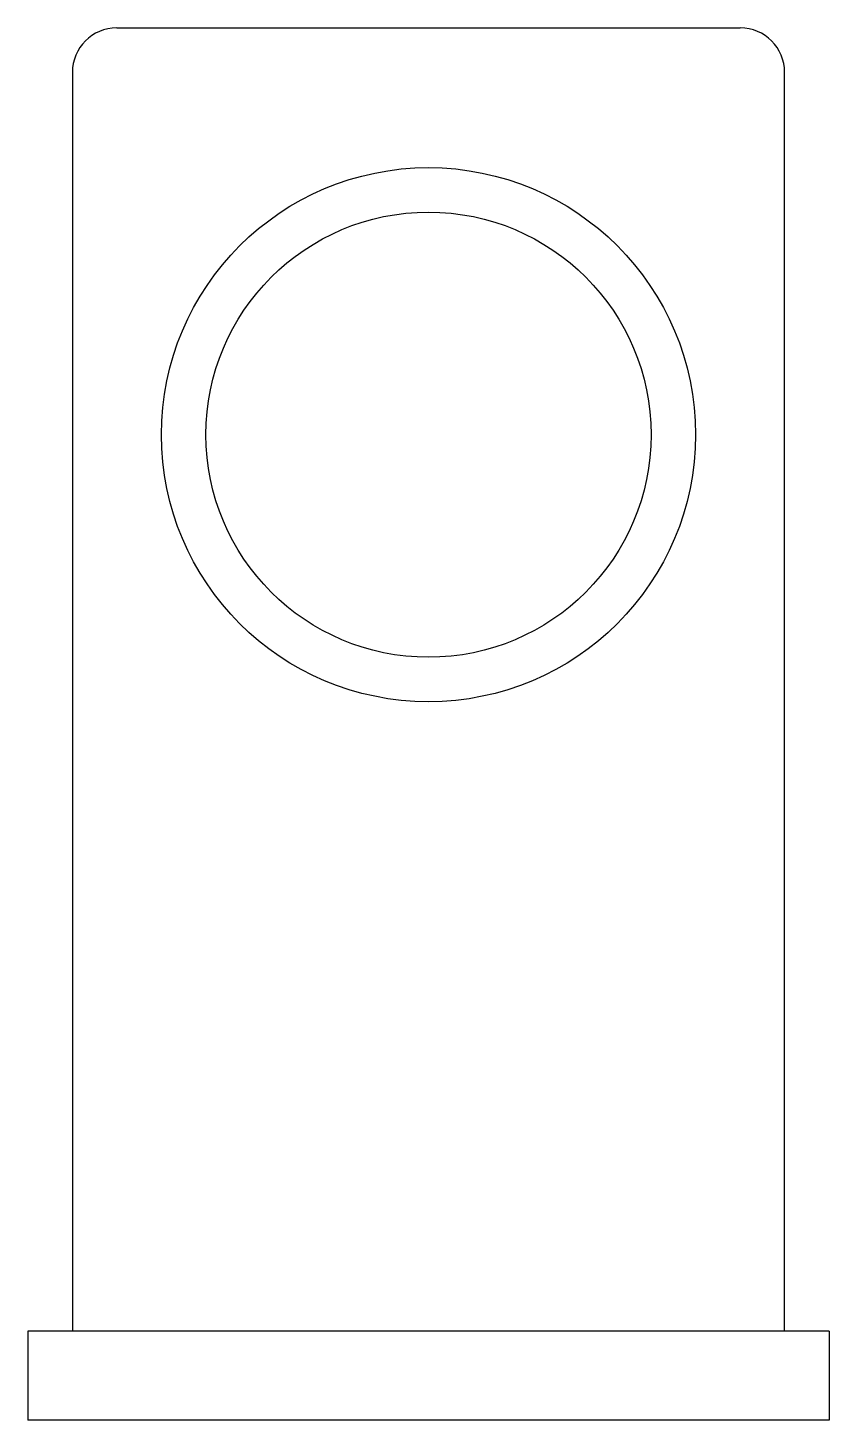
# Model space of a CAD drawing. Header units: millimetres. Extents: x -22.5 to 22.5, y -55.4 to 22.9.
import ezdxf

# ---------------------------------------------------------------- set-up
doc = ezdxf.new("R2010")
doc.units = ezdxf.units.MM

msp = doc.modelspace()

# ---------------------------------------------------------------- linework, layer by layer
at = {"color": 7, "linetype": 'Continuous', "lineweight": 25}
for p, q in [((-17.5, 22.85), (17.5, 22.85)), ((-20, 20.35), (-20, -50.35)), ((20, -50.35), (20, 20.35)), ((22.5, -50.35), (-22.5, -50.35)), ((-22.5, -50.35), (-22.5, -55.35)), ((22.5, -50.35), (22.5, -55.35)), ((22.5, -55.35), (-22.5, -55.35))]:
    msp.add_line(p, q, dxfattribs=at)
for radius in [15, 12.5]:
    msp.add_circle((0, 0), radius, dxfattribs=at)
for centre, start, end in [((-17.5, 20.35), 90, 180), ((17.5, 20.35), 0, 90)]:
    msp.add_arc(centre, 2.5, start, end, dxfattribs=at)

doc.saveas('drawing.dxf')
